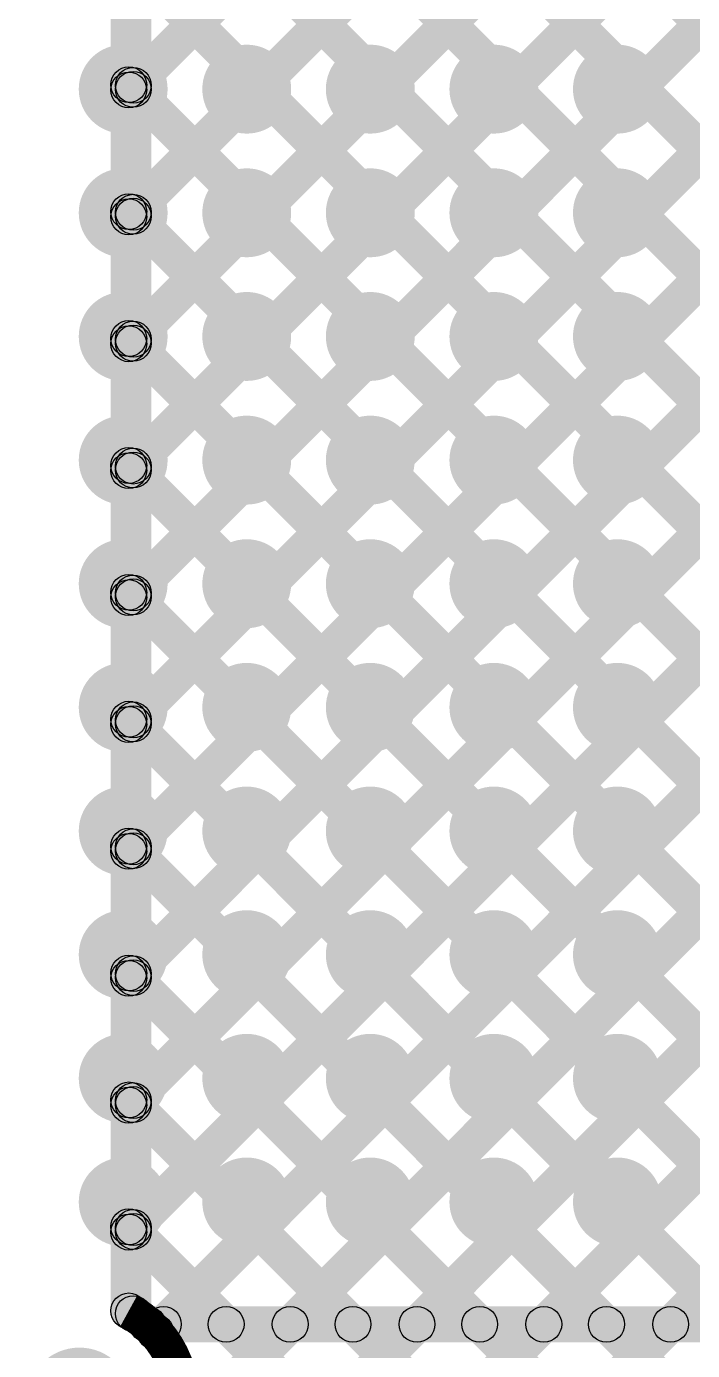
# Model space of a CAD drawing. Header units: millimetres. Extents: x -0.28 to 3.03, y -0.05 to 3.12.
# Drawn here: x 0.0272 to 0.1758, y 2.5072 to 2.8023 of the extents above; entities that cross this region are included whole.
import ezdxf

# ---------------------------------------------------------------- set-up
doc = ezdxf.new("R2010")
doc.units = ezdxf.units.MM
doc.header["$MEASUREMENT"] = 0
for name, color, linetype in [('BottomLayer', 5, 'Continuous'), ('BottomSolder', 6, 'Continuous'), ('TopLayer', 1, 'Continuous'), ('TopSolder', 216, 'Continuous'), ('ViaHoleLayer', 16, 'Continuous')]:
    doc.layers.add(name, color=color, linetype=linetype)

msp = doc.modelspace()

# ---------------------------------------------------------------- hatches: boundary and pattern name
at = {"layer": 'BottomLayer'}
for points in [[(0.05283, 2.61558), (0.04717, 2.62123), (0.52837, 3.10243), (0.53403, 3.09678)], [(0.05283, 2.53072), (0.04717, 2.53638), (0.61322, 3.10243), (0.61888, 3.09678)], [(0.05283, 2.55901), (0.04717, 2.56467), (0.58494, 3.10243), (0.5906, 3.09678)], [(0.05283, 2.58729), (0.04717, 2.59295), (0.55666, 3.10243), (0.56231, 3.09678)], [(0.05283, 2.67215), (0.04717, 2.6778), (0.4718, 3.10243), (0.47746, 3.09678)], [(0.05283, 2.64386), (0.04717, 2.64952), (0.50009, 3.10243), (0.50574, 3.09678)], [(0.05283, 2.78528), (0.04717, 2.79094), (0.35867, 3.10243), (0.36432, 3.09678)], [(0.05283, 2.72871), (0.04717, 2.73437), (0.41523, 3.10243), (0.42089, 3.09678)], [(0.05283, 2.70043), (0.04717, 2.70609), (0.44352, 3.10243), (0.44918, 3.09678)], [(0.05283, 2.757), (0.04717, 2.76266), (0.38695, 3.10243), (0.39261, 3.09678)], [(0.06056, 2.51017), (0.0549, 2.51583), (0.64151, 3.10243), (0.64717, 3.09678)], [(0.08884, 2.51017), (0.08319, 2.51583), (0.66979, 3.10243), (0.67545, 3.09678)], [(0.11713, 2.51017), (0.11147, 2.51583), (0.69808, 3.10243), (0.70373, 3.09678)], [(0.14541, 2.51017), (0.13976, 2.51583), (0.72636, 3.10243), (0.73202, 3.09678)], [(0.1737, 2.51017), (0.16804, 2.51583), (0.75465, 3.10243), (0.7603, 3.09678)], [(0.046, 3.09961), (0.054, 3.09961), (0.054, 2.51598), (0.046, 2.51598)], [(0.04717, 2.92787), (0.05283, 2.93353), (0.47053, 2.51583), (0.46487, 2.51017)], [(0.04717, 2.89959), (0.05283, 2.90524), (0.44224, 2.51583), (0.43659, 2.51017)], [(0.04717, 2.8713), (0.05283, 2.87696), (0.41396, 2.51583), (0.4083, 2.51017)], [(0.04717, 2.84302), (0.05283, 2.84867), (0.38567, 2.51583), (0.38002, 2.51017)], [(0.04717, 2.81473), (0.05283, 2.82039), (0.35739, 2.51583), (0.35173, 2.51017)], [(0.04717, 2.78645), (0.05283, 2.79211), (0.32911, 2.51583), (0.32345, 2.51017)], [(0.04717, 2.75817), (0.05283, 2.76382), (0.30082, 2.51583), (0.29517, 2.51017)], [(0.04717, 2.72988), (0.05283, 2.73554), (0.27254, 2.51583), (0.26688, 2.51017)], [(0.04717, 2.7016), (0.05283, 2.70725), (0.24425, 2.51583), (0.2386, 2.51017)], [(0.04717, 2.67331), (0.05283, 2.67897), (0.21597, 2.51583), (0.21031, 2.51017)], [(0.04717, 2.64503), (0.05283, 2.65069), (0.18769, 2.51583), (0.18203, 2.51017)], [(0.04717, 2.61675), (0.05283, 2.6224), (0.1594, 2.51583), (0.15375, 2.51017)], [(0.04717, 2.58846), (0.05283, 2.59412), (0.13112, 2.51583), (0.12546, 2.51017)], [(0.04717, 2.56018), (0.05283, 2.56583), (0.10283, 2.51583), (0.09718, 2.51017)], [(0.04717, 2.53189), (0.05283, 2.53755), (0.07455, 2.51583), (0.06889, 2.51017)], [(0.05421, 2.509), (0.05421, 2.517), (0.5726, 2.517), (0.5726, 2.509)]]:
    msp.add_hatch(color=5, dxfattribs=at).paths.add_polyline_path(points)
h = msp.add_hatch(color=5, dxfattribs=at)
edge = h.paths.add_edge_path()
edge.add_arc((0.04876, 2.78829), 0.00886, 0, 360)
h = msp.add_hatch(color=5, dxfattribs=at)
edge = h.paths.add_edge_path()
edge.add_arc((0.07632, 2.78829), 0.00886, 0, 360)
h = msp.add_hatch(color=5, dxfattribs=at)
edge = h.paths.add_edge_path()
edge.add_arc((0.10388, 2.78829), 0.00886, 0, 360)
h = msp.add_hatch(color=5, dxfattribs=at)
edge = h.paths.add_edge_path()
edge.add_arc((0.13144, 2.78829), 0.00886, 0, 360)
h = msp.add_hatch(color=5, dxfattribs=at)
edge = h.paths.add_edge_path()
edge.add_arc((0.159, 2.78829), 0.00886, 0, 360)
h = msp.add_hatch(color=5, dxfattribs=at)
edge = h.paths.add_edge_path()
edge.add_arc((0.05, 2.78928), 0.004, 0, 360)
h = msp.add_hatch(color=5, dxfattribs=at)
edge = h.paths.add_edge_path()
edge.add_arc((0.05, 2.78811), 0.004, 0, 360)
h = msp.add_hatch(color=5, dxfattribs=at)
edge = h.paths.add_edge_path()
edge.add_arc((0.04876, 2.76073), 0.00886, 0, 360)
h = msp.add_hatch(color=5, dxfattribs=at)
edge = h.paths.add_edge_path()
edge.add_arc((0.07632, 2.76073), 0.00886, 0, 360)
h = msp.add_hatch(color=5, dxfattribs=at)
edge = h.paths.add_edge_path()
edge.add_arc((0.10388, 2.76073), 0.00886, 0, 360)
h = msp.add_hatch(color=5, dxfattribs=at)
edge = h.paths.add_edge_path()
edge.add_arc((0.13144, 2.76073), 0.00886, 0, 360)
h = msp.add_hatch(color=5, dxfattribs=at)
edge = h.paths.add_edge_path()
edge.add_arc((0.159, 2.76073), 0.00886, 0, 360)
h = msp.add_hatch(color=5, dxfattribs=at)
edge = h.paths.add_edge_path()
edge.add_arc((0.05, 2.76099), 0.004, 0, 360)
h = msp.add_hatch(color=5, dxfattribs=at)
edge = h.paths.add_edge_path()
edge.add_arc((0.05, 2.75983), 0.004, 0, 360)
h = msp.add_hatch(color=5, dxfattribs=at)
edge = h.paths.add_edge_path()
edge.add_arc((0.04876, 2.73317), 0.00886, 0, 360)
h = msp.add_hatch(color=5, dxfattribs=at)
edge = h.paths.add_edge_path()
edge.add_arc((0.07632, 2.73317), 0.00886, 0, 360)
h = msp.add_hatch(color=5, dxfattribs=at)
edge = h.paths.add_edge_path()
edge.add_arc((0.10388, 2.73317), 0.00886, 0, 360)
h = msp.add_hatch(color=5, dxfattribs=at)
edge = h.paths.add_edge_path()
edge.add_arc((0.13144, 2.73317), 0.00886, 0, 360)
h = msp.add_hatch(color=5, dxfattribs=at)
edge = h.paths.add_edge_path()
edge.add_arc((0.159, 2.73317), 0.00886, 0, 360)
h = msp.add_hatch(color=5, dxfattribs=at)
edge = h.paths.add_edge_path()
edge.add_arc((0.05, 2.73271), 0.004, 0, 360)
h = msp.add_hatch(color=5, dxfattribs=at)
edge = h.paths.add_edge_path()
edge.add_arc((0.05, 2.73154), 0.004, 0, 360)
h = msp.add_hatch(color=5, dxfattribs=at)
edge = h.paths.add_edge_path()
edge.add_arc((0.04876, 2.70561), 0.00886, 0, 360)
h = msp.add_hatch(color=5, dxfattribs=at)
edge = h.paths.add_edge_path()
edge.add_arc((0.07632, 2.70561), 0.00886, 0, 360)
h = msp.add_hatch(color=5, dxfattribs=at)
edge = h.paths.add_edge_path()
edge.add_arc((0.10388, 2.70561), 0.00886, 0, 360)
h = msp.add_hatch(color=5, dxfattribs=at)
edge = h.paths.add_edge_path()
edge.add_arc((0.13144, 2.70561), 0.00886, 0, 360)
h = msp.add_hatch(color=5, dxfattribs=at)
edge = h.paths.add_edge_path()
edge.add_arc((0.159, 2.70561), 0.00886, 0, 360)
h = msp.add_hatch(color=5, dxfattribs=at)
edge = h.paths.add_edge_path()
edge.add_arc((0.05, 2.70442), 0.004, 0, 360)
h = msp.add_hatch(color=5, dxfattribs=at)
edge = h.paths.add_edge_path()
edge.add_arc((0.05, 2.70326), 0.004, 0, 360)
h = msp.add_hatch(color=5, dxfattribs=at)
edge = h.paths.add_edge_path()
edge.add_arc((0.04876, 2.67806), 0.00886, 0, 360)
h = msp.add_hatch(color=5, dxfattribs=at)
edge = h.paths.add_edge_path()
edge.add_arc((0.07632, 2.67806), 0.00886, 0, 360)
h = msp.add_hatch(color=5, dxfattribs=at)
edge = h.paths.add_edge_path()
edge.add_arc((0.10388, 2.67806), 0.00886, 0, 360)
h = msp.add_hatch(color=5, dxfattribs=at)
edge = h.paths.add_edge_path()
edge.add_arc((0.13144, 2.67806), 0.00886, 0, 360)
h = msp.add_hatch(color=5, dxfattribs=at)
edge = h.paths.add_edge_path()
edge.add_arc((0.159, 2.67806), 0.00886, 0, 360)
h = msp.add_hatch(color=5, dxfattribs=at)
edge = h.paths.add_edge_path()
edge.add_arc((0.05, 2.67614), 0.004, 0, 360)
h = msp.add_hatch(color=5, dxfattribs=at)
edge = h.paths.add_edge_path()
edge.add_arc((0.05, 2.67497), 0.004, 0, 360)
h = msp.add_hatch(color=5, dxfattribs=at)
edge = h.paths.add_edge_path()
edge.add_arc((0.04876, 2.6505), 0.00886, 0, 360)
h = msp.add_hatch(color=5, dxfattribs=at)
edge = h.paths.add_edge_path()
edge.add_arc((0.07632, 2.6505), 0.00886, 0, 360)
h = msp.add_hatch(color=5, dxfattribs=at)
edge = h.paths.add_edge_path()
edge.add_arc((0.10388, 2.6505), 0.00886, 0, 360)
h = msp.add_hatch(color=5, dxfattribs=at)
edge = h.paths.add_edge_path()
edge.add_arc((0.13144, 2.6505), 0.00886, 0, 360)
h = msp.add_hatch(color=5, dxfattribs=at)
edge = h.paths.add_edge_path()
edge.add_arc((0.159, 2.6505), 0.00886, 0, 360)
h = msp.add_hatch(color=5, dxfattribs=at)
edge = h.paths.add_edge_path()
edge.add_arc((0.05, 2.64786), 0.004, 0, 360)
h = msp.add_hatch(color=5, dxfattribs=at)
edge = h.paths.add_edge_path()
edge.add_arc((0.05, 2.64669), 0.004, 0, 360)
h = msp.add_hatch(color=5, dxfattribs=at)
edge = h.paths.add_edge_path()
edge.add_arc((0.04876, 2.62294), 0.00886, 0, 360)
h = msp.add_hatch(color=5, dxfattribs=at)
edge = h.paths.add_edge_path()
edge.add_arc((0.07632, 2.62294), 0.00886, 0, 360)
h = msp.add_hatch(color=5, dxfattribs=at)
edge = h.paths.add_edge_path()
edge.add_arc((0.10388, 2.62294), 0.00886, 0, 360)
h = msp.add_hatch(color=5, dxfattribs=at)
edge = h.paths.add_edge_path()
edge.add_arc((0.13144, 2.62294), 0.00886, 0, 360)
h = msp.add_hatch(color=5, dxfattribs=at)
edge = h.paths.add_edge_path()
edge.add_arc((0.159, 2.62294), 0.00886, 0, 360)
h = msp.add_hatch(color=5, dxfattribs=at)
edge = h.paths.add_edge_path()
edge.add_arc((0.05, 2.61957), 0.004, 0, 360)
h = msp.add_hatch(color=5, dxfattribs=at)
edge = h.paths.add_edge_path()
edge.add_arc((0.05, 2.61841), 0.004, 0, 360)
h = msp.add_hatch(color=5, dxfattribs=at)
edge = h.paths.add_edge_path()
edge.add_arc((0.04876, 2.59538), 0.00886, 0, 360)
h = msp.add_hatch(color=5, dxfattribs=at)
edge = h.paths.add_edge_path()
edge.add_arc((0.07632, 2.59538), 0.00886, 0, 360)
h = msp.add_hatch(color=5, dxfattribs=at)
edge = h.paths.add_edge_path()
edge.add_arc((0.10388, 2.59538), 0.00886, 0, 360)
h = msp.add_hatch(color=5, dxfattribs=at)
edge = h.paths.add_edge_path()
edge.add_arc((0.13144, 2.59538), 0.00886, 0, 360)
h = msp.add_hatch(color=5, dxfattribs=at)
edge = h.paths.add_edge_path()
edge.add_arc((0.159, 2.59538), 0.00886, 0, 360)
h = msp.add_hatch(color=5, dxfattribs=at)
edge = h.paths.add_edge_path()
edge.add_arc((0.05, 2.59129), 0.004, 0, 360)
h = msp.add_hatch(color=5, dxfattribs=at)
edge = h.paths.add_edge_path()
edge.add_arc((0.05, 2.59012), 0.004, 0, 360)
h = msp.add_hatch(color=5, dxfattribs=at)
edge = h.paths.add_edge_path()
edge.add_arc((0.04876, 2.56782), 0.00886, 0, 360)
h = msp.add_hatch(color=5, dxfattribs=at)
edge = h.paths.add_edge_path()
edge.add_arc((0.07632, 2.56782), 0.00886, 0, 360)
h = msp.add_hatch(color=5, dxfattribs=at)
edge = h.paths.add_edge_path()
edge.add_arc((0.10388, 2.56782), 0.00886, 0, 360)
h = msp.add_hatch(color=5, dxfattribs=at)
edge = h.paths.add_edge_path()
edge.add_arc((0.13144, 2.56782), 0.00886, 0, 360)
h = msp.add_hatch(color=5, dxfattribs=at)
edge = h.paths.add_edge_path()
edge.add_arc((0.159, 2.56782), 0.00886, 0, 360)
h = msp.add_hatch(color=5, dxfattribs=at)
edge = h.paths.add_edge_path()
edge.add_arc((0.05, 2.56301), 0.004, 0, 360)
h = msp.add_hatch(color=5, dxfattribs=at)
edge = h.paths.add_edge_path()
edge.add_arc((0.05, 2.56184), 0.004, 0, 360)
h = msp.add_hatch(color=5, dxfattribs=at)
edge = h.paths.add_edge_path()
edge.add_arc((0.04876, 2.54026), 0.00886, 0, 360)
h = msp.add_hatch(color=5, dxfattribs=at)
edge = h.paths.add_edge_path()
edge.add_arc((0.07632, 2.54026), 0.00886, 0, 360)
h = msp.add_hatch(color=5, dxfattribs=at)
edge = h.paths.add_edge_path()
edge.add_arc((0.10388, 2.54026), 0.00886, 0, 360)
h = msp.add_hatch(color=5, dxfattribs=at)
edge = h.paths.add_edge_path()
edge.add_arc((0.13144, 2.54026), 0.00886, 0, 360)
h = msp.add_hatch(color=5, dxfattribs=at)
edge = h.paths.add_edge_path()
edge.add_arc((0.159, 2.54026), 0.00886, 0, 360)
h = msp.add_hatch(color=5, dxfattribs=at)
edge = h.paths.add_edge_path()
edge.add_arc((0.05, 2.53472), 0.004, 0, 360)
h = msp.add_hatch(color=5, dxfattribs=at)
edge = h.paths.add_edge_path()
edge.add_arc((0.05, 2.53355), 0.004, 0, 360)
h = msp.add_hatch(color=5, dxfattribs=at)
edge = h.paths.add_edge_path()
edge.add_arc((0.05, 2.51598), 0.004, 0, 360)
h = msp.add_hatch(color=5, dxfattribs=at)
edge = h.paths.add_edge_path()
edge.add_arc((0.05, 2.51598), 0.004, 0, 360)
h = msp.add_hatch(color=5, dxfattribs=at)
edge = h.paths.add_edge_path()
edge.add_arc((0.05421, 2.513), 0.004, 0, 360)
h = msp.add_hatch(color=5, dxfattribs=at)
edge = h.paths.add_edge_path()
edge.add_arc((0.05421, 2.513), 0.004, 0, 360)
h = msp.add_hatch(color=5, dxfattribs=at)
edge = h.paths.add_edge_path()
edge.add_arc((0.05773, 2.513), 0.004, 0, 360)
h = msp.add_hatch(color=5, dxfattribs=at)
edge = h.paths.add_edge_path()
edge.add_arc((0.07172, 2.513), 0.004, 0, 360)
h = msp.add_hatch(color=5, dxfattribs=at)
edge = h.paths.add_edge_path()
edge.add_arc((0.08602, 2.513), 0.004, 0, 360)
h = msp.add_hatch(color=5, dxfattribs=at)
edge = h.paths.add_edge_path()
edge.add_arc((0.10001, 2.513), 0.004, 0, 360)
h = msp.add_hatch(color=5, dxfattribs=at)
edge = h.paths.add_edge_path()
edge.add_arc((0.1143, 2.513), 0.004, 0, 360)
h = msp.add_hatch(color=5, dxfattribs=at)
edge = h.paths.add_edge_path()
edge.add_arc((0.12829, 2.513), 0.004, 0, 360)
h = msp.add_hatch(color=5, dxfattribs=at)
edge = h.paths.add_edge_path()
edge.add_arc((0.14258, 2.513), 0.004, 0, 360)
h = msp.add_hatch(color=5, dxfattribs=at)
edge = h.paths.add_edge_path()
edge.add_arc((0.15657, 2.513), 0.004, 0, 360)
h = msp.add_hatch(color=5, dxfattribs=at)
edge = h.paths.add_edge_path()
edge.add_arc((0.17087, 2.513), 0.004, 0, 360)
h = msp.add_hatch(color=5, dxfattribs=at)
edge = h.paths.add_edge_path()
edge.add_arc((0.039, 2.496), 0.01181, 0, 360)
at = {"layer": 'BottomSolder'}
h = msp.add_hatch(color=6, dxfattribs=at)
edge = h.paths.add_edge_path()
edge.add_arc((0.04876, 2.78829), 0.00991, 0, 360)
h = msp.add_hatch(color=6, dxfattribs=at)
edge = h.paths.add_edge_path()
edge.add_arc((0.07632, 2.78829), 0.00991, 0, 360)
h = msp.add_hatch(color=6, dxfattribs=at)
edge = h.paths.add_edge_path()
edge.add_arc((0.10388, 2.78829), 0.00991, 0, 360)
h = msp.add_hatch(color=6, dxfattribs=at)
edge = h.paths.add_edge_path()
edge.add_arc((0.13144, 2.78829), 0.00991, 0, 360)
h = msp.add_hatch(color=6, dxfattribs=at)
edge = h.paths.add_edge_path()
edge.add_arc((0.159, 2.78829), 0.00991, 0, 360)
h = msp.add_hatch(color=6, dxfattribs=at)
edge = h.paths.add_edge_path()
edge.add_arc((0.04876, 2.76073), 0.00991, 0, 360)
h = msp.add_hatch(color=6, dxfattribs=at)
edge = h.paths.add_edge_path()
edge.add_arc((0.07632, 2.76073), 0.00991, 0, 360)
h = msp.add_hatch(color=6, dxfattribs=at)
edge = h.paths.add_edge_path()
edge.add_arc((0.10388, 2.76073), 0.00991, 0, 360)
h = msp.add_hatch(color=6, dxfattribs=at)
edge = h.paths.add_edge_path()
edge.add_arc((0.13144, 2.76073), 0.00991, 0, 360)
h = msp.add_hatch(color=6, dxfattribs=at)
edge = h.paths.add_edge_path()
edge.add_arc((0.159, 2.76073), 0.00991, 0, 360)
h = msp.add_hatch(color=6, dxfattribs=at)
edge = h.paths.add_edge_path()
edge.add_arc((0.04876, 2.73317), 0.00991, 0, 360)
h = msp.add_hatch(color=6, dxfattribs=at)
edge = h.paths.add_edge_path()
edge.add_arc((0.07632, 2.73317), 0.00991, 0, 360)
h = msp.add_hatch(color=6, dxfattribs=at)
edge = h.paths.add_edge_path()
edge.add_arc((0.10388, 2.73317), 0.00991, 0, 360)
h = msp.add_hatch(color=6, dxfattribs=at)
edge = h.paths.add_edge_path()
edge.add_arc((0.13144, 2.73317), 0.00991, 0, 360)
h = msp.add_hatch(color=6, dxfattribs=at)
edge = h.paths.add_edge_path()
edge.add_arc((0.159, 2.73317), 0.00991, 0, 360)
h = msp.add_hatch(color=6, dxfattribs=at)
edge = h.paths.add_edge_path()
edge.add_arc((0.04876, 2.70561), 0.00991, 0, 360)
h = msp.add_hatch(color=6, dxfattribs=at)
edge = h.paths.add_edge_path()
edge.add_arc((0.07632, 2.70561), 0.00991, 0, 360)
h = msp.add_hatch(color=6, dxfattribs=at)
edge = h.paths.add_edge_path()
edge.add_arc((0.10388, 2.70561), 0.00991, 0, 360)
h = msp.add_hatch(color=6, dxfattribs=at)
edge = h.paths.add_edge_path()
edge.add_arc((0.13144, 2.70561), 0.00991, 0, 360)
h = msp.add_hatch(color=6, dxfattribs=at)
edge = h.paths.add_edge_path()
edge.add_arc((0.159, 2.70561), 0.00991, 0, 360)
h = msp.add_hatch(color=6, dxfattribs=at)
edge = h.paths.add_edge_path()
edge.add_arc((0.04876, 2.67806), 0.00991, 0, 360)
h = msp.add_hatch(color=6, dxfattribs=at)
edge = h.paths.add_edge_path()
edge.add_arc((0.07632, 2.67806), 0.00991, 0, 360)
h = msp.add_hatch(color=6, dxfattribs=at)
edge = h.paths.add_edge_path()
edge.add_arc((0.10388, 2.67806), 0.00991, 0, 360)
h = msp.add_hatch(color=6, dxfattribs=at)
edge = h.paths.add_edge_path()
edge.add_arc((0.13144, 2.67806), 0.00991, 0, 360)
h = msp.add_hatch(color=6, dxfattribs=at)
edge = h.paths.add_edge_path()
edge.add_arc((0.159, 2.67806), 0.00991, 0, 360)
h = msp.add_hatch(color=6, dxfattribs=at)
edge = h.paths.add_edge_path()
edge.add_arc((0.04876, 2.6505), 0.00991, 0, 360)
h = msp.add_hatch(color=6, dxfattribs=at)
edge = h.paths.add_edge_path()
edge.add_arc((0.07632, 2.6505), 0.00991, 0, 360)
h = msp.add_hatch(color=6, dxfattribs=at)
edge = h.paths.add_edge_path()
edge.add_arc((0.10388, 2.6505), 0.00991, 0, 360)
h = msp.add_hatch(color=6, dxfattribs=at)
edge = h.paths.add_edge_path()
edge.add_arc((0.13144, 2.6505), 0.00991, 0, 360)
h = msp.add_hatch(color=6, dxfattribs=at)
edge = h.paths.add_edge_path()
edge.add_arc((0.159, 2.6505), 0.00991, 0, 360)
h = msp.add_hatch(color=6, dxfattribs=at)
edge = h.paths.add_edge_path()
edge.add_arc((0.04876, 2.62294), 0.00991, 0, 360)
h = msp.add_hatch(color=6, dxfattribs=at)
edge = h.paths.add_edge_path()
edge.add_arc((0.07632, 2.62294), 0.00991, 0, 360)
h = msp.add_hatch(color=6, dxfattribs=at)
edge = h.paths.add_edge_path()
edge.add_arc((0.10388, 2.62294), 0.00991, 0, 360)
h = msp.add_hatch(color=6, dxfattribs=at)
edge = h.paths.add_edge_path()
edge.add_arc((0.13144, 2.62294), 0.00991, 0, 360)
h = msp.add_hatch(color=6, dxfattribs=at)
edge = h.paths.add_edge_path()
edge.add_arc((0.159, 2.62294), 0.00991, 0, 360)
h = msp.add_hatch(color=6, dxfattribs=at)
edge = h.paths.add_edge_path()
edge.add_arc((0.04876, 2.59538), 0.00991, 0, 360)
h = msp.add_hatch(color=6, dxfattribs=at)
edge = h.paths.add_edge_path()
edge.add_arc((0.07632, 2.59538), 0.00991, 0, 360)
h = msp.add_hatch(color=6, dxfattribs=at)
edge = h.paths.add_edge_path()
edge.add_arc((0.10388, 2.59538), 0.00991, 0, 360)
h = msp.add_hatch(color=6, dxfattribs=at)
edge = h.paths.add_edge_path()
edge.add_arc((0.13144, 2.59538), 0.00991, 0, 360)
h = msp.add_hatch(color=6, dxfattribs=at)
edge = h.paths.add_edge_path()
edge.add_arc((0.159, 2.59538), 0.00991, 0, 360)
h = msp.add_hatch(color=6, dxfattribs=at)
edge = h.paths.add_edge_path()
edge.add_arc((0.04876, 2.56782), 0.00991, 0, 360)
h = msp.add_hatch(color=6, dxfattribs=at)
edge = h.paths.add_edge_path()
edge.add_arc((0.07632, 2.56782), 0.00991, 0, 360)
h = msp.add_hatch(color=6, dxfattribs=at)
edge = h.paths.add_edge_path()
edge.add_arc((0.10388, 2.56782), 0.00991, 0, 360)
h = msp.add_hatch(color=6, dxfattribs=at)
edge = h.paths.add_edge_path()
edge.add_arc((0.13144, 2.56782), 0.00991, 0, 360)
h = msp.add_hatch(color=6, dxfattribs=at)
edge = h.paths.add_edge_path()
edge.add_arc((0.159, 2.56782), 0.00991, 0, 360)
h = msp.add_hatch(color=6, dxfattribs=at)
edge = h.paths.add_edge_path()
edge.add_arc((0.04876, 2.54026), 0.00991, 0, 360)
h = msp.add_hatch(color=6, dxfattribs=at)
edge = h.paths.add_edge_path()
edge.add_arc((0.07632, 2.54026), 0.00991, 0, 360)
h = msp.add_hatch(color=6, dxfattribs=at)
edge = h.paths.add_edge_path()
edge.add_arc((0.10388, 2.54026), 0.00991, 0, 360)
h = msp.add_hatch(color=6, dxfattribs=at)
edge = h.paths.add_edge_path()
edge.add_arc((0.13144, 2.54026), 0.00991, 0, 360)
h = msp.add_hatch(color=6, dxfattribs=at)
edge = h.paths.add_edge_path()
edge.add_arc((0.159, 2.54026), 0.00991, 0, 360)
at = {"layer": 'TopLayer'}
for points in [[(0.05385, 2.58832), (0.0482, 2.59397), (0.55605, 3.10183), (0.56171, 3.09617)], [(0.05385, 2.67317), (0.0482, 2.67883), (0.4712, 3.10183), (0.47685, 3.09617)], [(0.05385, 2.6166), (0.0482, 2.62226), (0.52777, 3.10183), (0.53342, 3.09617)], [(0.05385, 2.53175), (0.0482, 2.53741), (0.61262, 3.10183), (0.61828, 3.09617)], [(0.05385, 2.56003), (0.0482, 2.56569), (0.58433, 3.10183), (0.58999, 3.09617)], [(0.05385, 2.64489), (0.0482, 2.65054), (0.49948, 3.10183), (0.50514, 3.09617)], [(0.05385, 2.78631), (0.0482, 2.79196), (0.35806, 3.10183), (0.36372, 3.09617)], [(0.05385, 2.75802), (0.0482, 2.76368), (0.38634, 3.10183), (0.392, 3.09617)], [(0.05385, 2.72974), (0.0482, 2.7354), (0.41463, 3.10183), (0.42029, 3.09617)], [(0.05385, 2.70145), (0.0482, 2.70711), (0.44291, 3.10183), (0.44857, 3.09617)], [(0.0588, 2.50841), (0.05314, 2.51407), (0.6409, 3.10183), (0.64656, 3.09617)], [(0.05883, 2.42359), (0.05317, 2.42924), (0.72576, 3.10183), (0.73141, 3.09617)], [(0.05883, 2.45187), (0.05317, 2.45753), (0.69747, 3.10183), (0.70313, 3.09617)], [(0.06275, 2.48407), (0.05709, 2.48973), (0.66919, 3.10183), (0.67484, 3.09617)], [(0.07055, 2.40702), (0.06489, 2.41268), (0.75404, 3.10183), (0.7597, 3.09617)], [(0.05502, 2.51538), (0.04702, 2.51538), (0.04702, 3.099), (0.05502, 3.099)], [(0.0482, 2.92685), (0.05385, 2.9325), (0.51222, 2.47414), (0.50656, 2.46848)], [(0.0482, 2.89856), (0.05385, 2.90422), (0.49543, 2.46264), (0.48978, 2.45698)], [(0.0482, 2.87028), (0.05385, 2.87593), (0.48017, 2.44962), (0.47451, 2.44396)], [(0.0482, 2.84199), (0.05385, 2.84765), (0.48017, 2.42134), (0.47451, 2.41568)], [(0.0482, 2.81371), (0.05385, 2.81937), (0.48017, 2.39305), (0.47451, 2.3874)], [(0.0482, 2.78543), (0.05385, 2.79108), (0.46005, 2.38488), (0.4544, 2.37922)], [(0.0482, 2.75714), (0.05385, 2.7628), (0.43177, 2.38488), (0.42611, 2.37922)], [(0.0482, 2.72886), (0.05385, 2.73451), (0.40348, 2.38488), (0.39783, 2.37922)], [(0.0482, 2.70057), (0.05385, 2.70623), (0.38003, 2.38006), (0.37437, 2.3744)], [(0.0482, 2.67229), (0.05385, 2.67795), (0.35319, 2.37861), (0.34754, 2.37295)], [(0.0482, 2.64401), (0.05385, 2.64966), (0.33824, 2.36528), (0.33258, 2.35962)], [(0.0482, 2.61572), (0.05385, 2.62138), (0.3241, 2.35114), (0.31844, 2.34548)], [(0.0482, 2.58744), (0.05385, 2.59309), (0.3101, 2.33685), (0.30444, 2.33119)], [(0.0482, 2.55915), (0.05385, 2.56481), (0.30683, 2.31183), (0.30117, 2.30618)], [(0.0482, 2.53087), (0.05385, 2.53653), (0.3041, 2.28628), (0.29844, 2.28062)]]:
    msp.add_hatch(color=1, dxfattribs=at).paths.add_polyline_path(points)
h = msp.add_hatch(color=1, dxfattribs=at)
edge = h.paths.add_edge_path()
edge.add_arc((0.04876, 2.78829), 0.00886, 0, 360)
h = msp.add_hatch(color=1, dxfattribs=at)
edge = h.paths.add_edge_path()
edge.add_arc((0.07632, 2.78829), 0.00886, 0, 360)
h = msp.add_hatch(color=1, dxfattribs=at)
edge = h.paths.add_edge_path()
edge.add_arc((0.10388, 2.78829), 0.00886, 0, 360)
h = msp.add_hatch(color=1, dxfattribs=at)
edge = h.paths.add_edge_path()
edge.add_arc((0.13144, 2.78829), 0.00886, 0, 360)
h = msp.add_hatch(color=1, dxfattribs=at)
edge = h.paths.add_edge_path()
edge.add_arc((0.159, 2.78829), 0.00886, 0, 360)
h = msp.add_hatch(color=1, dxfattribs=at)
edge = h.paths.add_edge_path()
edge.add_arc((0.05102, 2.78914), 0.004, 0, 360)
h = msp.add_hatch(color=1, dxfattribs=at)
edge = h.paths.add_edge_path()
edge.add_arc((0.05102, 2.78825), 0.004, 0, 360)
h = msp.add_hatch(color=1, dxfattribs=at)
edge = h.paths.add_edge_path()
edge.add_arc((0.04876, 2.76073), 0.00886, 0, 360)
h = msp.add_hatch(color=1, dxfattribs=at)
edge = h.paths.add_edge_path()
edge.add_arc((0.07632, 2.76073), 0.00886, 0, 360)
h = msp.add_hatch(color=1, dxfattribs=at)
edge = h.paths.add_edge_path()
edge.add_arc((0.10388, 2.76073), 0.00886, 0, 360)
h = msp.add_hatch(color=1, dxfattribs=at)
edge = h.paths.add_edge_path()
edge.add_arc((0.13144, 2.76073), 0.00886, 0, 360)
h = msp.add_hatch(color=1, dxfattribs=at)
edge = h.paths.add_edge_path()
edge.add_arc((0.159, 2.76073), 0.00886, 0, 360)
h = msp.add_hatch(color=1, dxfattribs=at)
edge = h.paths.add_edge_path()
edge.add_arc((0.05102, 2.76085), 0.004, 0, 360)
h = msp.add_hatch(color=1, dxfattribs=at)
edge = h.paths.add_edge_path()
edge.add_arc((0.05102, 2.75997), 0.004, 0, 360)
h = msp.add_hatch(color=1, dxfattribs=at)
edge = h.paths.add_edge_path()
edge.add_arc((0.04876, 2.73317), 0.00886, 0, 360)
h = msp.add_hatch(color=1, dxfattribs=at)
edge = h.paths.add_edge_path()
edge.add_arc((0.07632, 2.73317), 0.00886, 0, 360)
h = msp.add_hatch(color=1, dxfattribs=at)
edge = h.paths.add_edge_path()
edge.add_arc((0.10388, 2.73317), 0.00886, 0, 360)
h = msp.add_hatch(color=1, dxfattribs=at)
edge = h.paths.add_edge_path()
edge.add_arc((0.13144, 2.73317), 0.00886, 0, 360)
h = msp.add_hatch(color=1, dxfattribs=at)
edge = h.paths.add_edge_path()
edge.add_arc((0.159, 2.73317), 0.00886, 0, 360)
h = msp.add_hatch(color=1, dxfattribs=at)
edge = h.paths.add_edge_path()
edge.add_arc((0.05102, 2.73257), 0.004, 0, 360)
h = msp.add_hatch(color=1, dxfattribs=at)
edge = h.paths.add_edge_path()
edge.add_arc((0.05102, 2.73168), 0.004, 0, 360)
h = msp.add_hatch(color=1, dxfattribs=at)
edge = h.paths.add_edge_path()
edge.add_arc((0.04876, 2.70561), 0.00886, 0, 360)
h = msp.add_hatch(color=1, dxfattribs=at)
edge = h.paths.add_edge_path()
edge.add_arc((0.07632, 2.70561), 0.00886, 0, 360)
h = msp.add_hatch(color=1, dxfattribs=at)
edge = h.paths.add_edge_path()
edge.add_arc((0.10388, 2.70561), 0.00886, 0, 360)
h = msp.add_hatch(color=1, dxfattribs=at)
edge = h.paths.add_edge_path()
edge.add_arc((0.13144, 2.70561), 0.00886, 0, 360)
h = msp.add_hatch(color=1, dxfattribs=at)
edge = h.paths.add_edge_path()
edge.add_arc((0.159, 2.70561), 0.00886, 0, 360)
h = msp.add_hatch(color=1, dxfattribs=at)
edge = h.paths.add_edge_path()
edge.add_arc((0.05102, 2.70428), 0.004, 0, 360)
h = msp.add_hatch(color=1, dxfattribs=at)
edge = h.paths.add_edge_path()
edge.add_arc((0.05102, 2.7034), 0.004, 0, 360)
h = msp.add_hatch(color=1, dxfattribs=at)
edge = h.paths.add_edge_path()
edge.add_arc((0.04876, 2.67806), 0.00886, 0, 360)
h = msp.add_hatch(color=1, dxfattribs=at)
edge = h.paths.add_edge_path()
edge.add_arc((0.07632, 2.67806), 0.00886, 0, 360)
h = msp.add_hatch(color=1, dxfattribs=at)
edge = h.paths.add_edge_path()
edge.add_arc((0.10388, 2.67806), 0.00886, 0, 360)
h = msp.add_hatch(color=1, dxfattribs=at)
edge = h.paths.add_edge_path()
edge.add_arc((0.13144, 2.67806), 0.00886, 0, 360)
h = msp.add_hatch(color=1, dxfattribs=at)
edge = h.paths.add_edge_path()
edge.add_arc((0.159, 2.67806), 0.00886, 0, 360)
h = msp.add_hatch(color=1, dxfattribs=at)
edge = h.paths.add_edge_path()
edge.add_arc((0.05102, 2.676), 0.004, 0, 360)
h = msp.add_hatch(color=1, dxfattribs=at)
edge = h.paths.add_edge_path()
edge.add_arc((0.05102, 2.67512), 0.004, 0, 360)
h = msp.add_hatch(color=1, dxfattribs=at)
edge = h.paths.add_edge_path()
edge.add_arc((0.04876, 2.6505), 0.00886, 0, 360)
h = msp.add_hatch(color=1, dxfattribs=at)
edge = h.paths.add_edge_path()
edge.add_arc((0.07632, 2.6505), 0.00886, 0, 360)
h = msp.add_hatch(color=1, dxfattribs=at)
edge = h.paths.add_edge_path()
edge.add_arc((0.10388, 2.6505), 0.00886, 0, 360)
h = msp.add_hatch(color=1, dxfattribs=at)
edge = h.paths.add_edge_path()
edge.add_arc((0.13144, 2.6505), 0.00886, 0, 360)
h = msp.add_hatch(color=1, dxfattribs=at)
edge = h.paths.add_edge_path()
edge.add_arc((0.159, 2.6505), 0.00886, 0, 360)
h = msp.add_hatch(color=1, dxfattribs=at)
edge = h.paths.add_edge_path()
edge.add_arc((0.05102, 2.64771), 0.004, 0, 360)
h = msp.add_hatch(color=1, dxfattribs=at)
edge = h.paths.add_edge_path()
edge.add_arc((0.05102, 2.64683), 0.004, 0, 360)
h = msp.add_hatch(color=1, dxfattribs=at)
edge = h.paths.add_edge_path()
edge.add_arc((0.04876, 2.62294), 0.00886, 0, 360)
h = msp.add_hatch(color=1, dxfattribs=at)
edge = h.paths.add_edge_path()
edge.add_arc((0.07632, 2.62294), 0.00886, 0, 360)
h = msp.add_hatch(color=1, dxfattribs=at)
edge = h.paths.add_edge_path()
edge.add_arc((0.10388, 2.62294), 0.00886, 0, 360)
h = msp.add_hatch(color=1, dxfattribs=at)
edge = h.paths.add_edge_path()
edge.add_arc((0.13144, 2.62294), 0.00886, 0, 360)
h = msp.add_hatch(color=1, dxfattribs=at)
edge = h.paths.add_edge_path()
edge.add_arc((0.159, 2.62294), 0.00886, 0, 360)
h = msp.add_hatch(color=1, dxfattribs=at)
edge = h.paths.add_edge_path()
edge.add_arc((0.05102, 2.61943), 0.004, 0, 360)
h = msp.add_hatch(color=1, dxfattribs=at)
edge = h.paths.add_edge_path()
edge.add_arc((0.05102, 2.61855), 0.004, 0, 360)
h = msp.add_hatch(color=1, dxfattribs=at)
edge = h.paths.add_edge_path()
edge.add_arc((0.04876, 2.59538), 0.00886, 0, 360)
h = msp.add_hatch(color=1, dxfattribs=at)
edge = h.paths.add_edge_path()
edge.add_arc((0.07632, 2.59538), 0.00886, 0, 360)
h = msp.add_hatch(color=1, dxfattribs=at)
edge = h.paths.add_edge_path()
edge.add_arc((0.10388, 2.59538), 0.00886, 0, 360)
h = msp.add_hatch(color=1, dxfattribs=at)
edge = h.paths.add_edge_path()
edge.add_arc((0.13144, 2.59538), 0.00886, 0, 360)
h = msp.add_hatch(color=1, dxfattribs=at)
edge = h.paths.add_edge_path()
edge.add_arc((0.159, 2.59538), 0.00886, 0, 360)
h = msp.add_hatch(color=1, dxfattribs=at)
edge = h.paths.add_edge_path()
edge.add_arc((0.05102, 2.59115), 0.004, 0, 360)
h = msp.add_hatch(color=1, dxfattribs=at)
edge = h.paths.add_edge_path()
edge.add_arc((0.05102, 2.59027), 0.004, 0, 360)
h = msp.add_hatch(color=1, dxfattribs=at)
edge = h.paths.add_edge_path()
edge.add_arc((0.04876, 2.56782), 0.00886, 0, 360)
h = msp.add_hatch(color=1, dxfattribs=at)
edge = h.paths.add_edge_path()
edge.add_arc((0.07632, 2.56782), 0.00886, 0, 360)
h = msp.add_hatch(color=1, dxfattribs=at)
edge = h.paths.add_edge_path()
edge.add_arc((0.10388, 2.56782), 0.00886, 0, 360)
h = msp.add_hatch(color=1, dxfattribs=at)
edge = h.paths.add_edge_path()
edge.add_arc((0.13144, 2.56782), 0.00886, 0, 360)
h = msp.add_hatch(color=1, dxfattribs=at)
edge = h.paths.add_edge_path()
edge.add_arc((0.159, 2.56782), 0.00886, 0, 360)
h = msp.add_hatch(color=1, dxfattribs=at)
edge = h.paths.add_edge_path()
edge.add_arc((0.05102, 2.56286), 0.004, 0, 360)
h = msp.add_hatch(color=1, dxfattribs=at)
edge = h.paths.add_edge_path()
edge.add_arc((0.05102, 2.56198), 0.004, 0, 360)
h = msp.add_hatch(color=1, dxfattribs=at)
edge = h.paths.add_edge_path()
edge.add_arc((0.04876, 2.54026), 0.00886, 0, 360)
h = msp.add_hatch(color=1, dxfattribs=at)
edge = h.paths.add_edge_path()
edge.add_arc((0.07632, 2.54026), 0.00886, 0, 360)
h = msp.add_hatch(color=1, dxfattribs=at)
edge = h.paths.add_edge_path()
edge.add_arc((0.10388, 2.54026), 0.00886, 0, 360)
h = msp.add_hatch(color=1, dxfattribs=at)
edge = h.paths.add_edge_path()
edge.add_arc((0.13144, 2.54026), 0.00886, 0, 360)
h = msp.add_hatch(color=1, dxfattribs=at)
edge = h.paths.add_edge_path()
edge.add_arc((0.159, 2.54026), 0.00886, 0, 360)
h = msp.add_hatch(color=1, dxfattribs=at)
edge = h.paths.add_edge_path()
edge.add_arc((0.05102, 2.53458), 0.004, 0, 360)
h = msp.add_hatch(color=1, dxfattribs=at)
edge = h.paths.add_edge_path()
edge.add_arc((0.05102, 2.5337), 0.004, 0, 360)
h = msp.add_hatch(color=1, dxfattribs=at)
edge = h.paths.add_edge_path()
edge.add_arc((0.05102, 2.51538), 0.004, 0, 360)
h = msp.add_hatch(color=1, dxfattribs=at)
edge = h.paths.add_edge_path()
edge.add_arc((0.05102, 2.51538), 0.004, 0, 360)
h = msp.add_hatch(color=1, dxfattribs=at)
edge = h.paths.add_edge_path()
edge.add_arc((0.05597, 2.51124), 0.004, 0, 360)
h = msp.add_hatch(color=1, dxfattribs=at)
edge = h.paths.add_edge_path()
edge.add_arc((0.039, 2.496), 0.01181, 0, 360)
at = {"layer": 'TopSolder'}
h = msp.add_hatch(color=216, dxfattribs=at)
edge = h.paths.add_edge_path()
edge.add_arc((0.04876, 2.78829), 0.00991, 0, 360)
h = msp.add_hatch(color=216, dxfattribs=at)
edge = h.paths.add_edge_path()
edge.add_arc((0.07632, 2.78829), 0.00991, 0, 360)
h = msp.add_hatch(color=216, dxfattribs=at)
edge = h.paths.add_edge_path()
edge.add_arc((0.10388, 2.78829), 0.00991, 0, 360)
h = msp.add_hatch(color=216, dxfattribs=at)
edge = h.paths.add_edge_path()
edge.add_arc((0.13144, 2.78829), 0.00991, 0, 360)
h = msp.add_hatch(color=216, dxfattribs=at)
edge = h.paths.add_edge_path()
edge.add_arc((0.159, 2.78829), 0.00991, 0, 360)
h = msp.add_hatch(color=216, dxfattribs=at)
edge = h.paths.add_edge_path()
edge.add_arc((0.04876, 2.76073), 0.00991, 0, 360)
h = msp.add_hatch(color=216, dxfattribs=at)
edge = h.paths.add_edge_path()
edge.add_arc((0.07632, 2.76073), 0.00991, 0, 360)
h = msp.add_hatch(color=216, dxfattribs=at)
edge = h.paths.add_edge_path()
edge.add_arc((0.10388, 2.76073), 0.00991, 0, 360)
h = msp.add_hatch(color=216, dxfattribs=at)
edge = h.paths.add_edge_path()
edge.add_arc((0.13144, 2.76073), 0.00991, 0, 360)
h = msp.add_hatch(color=216, dxfattribs=at)
edge = h.paths.add_edge_path()
edge.add_arc((0.159, 2.76073), 0.00991, 0, 360)
h = msp.add_hatch(color=216, dxfattribs=at)
edge = h.paths.add_edge_path()
edge.add_arc((0.04876, 2.73317), 0.00991, 0, 360)
h = msp.add_hatch(color=216, dxfattribs=at)
edge = h.paths.add_edge_path()
edge.add_arc((0.07632, 2.73317), 0.00991, 0, 360)
h = msp.add_hatch(color=216, dxfattribs=at)
edge = h.paths.add_edge_path()
edge.add_arc((0.10388, 2.73317), 0.00991, 0, 360)
h = msp.add_hatch(color=216, dxfattribs=at)
edge = h.paths.add_edge_path()
edge.add_arc((0.13144, 2.73317), 0.00991, 0, 360)
h = msp.add_hatch(color=216, dxfattribs=at)
edge = h.paths.add_edge_path()
edge.add_arc((0.159, 2.73317), 0.00991, 0, 360)
h = msp.add_hatch(color=216, dxfattribs=at)
edge = h.paths.add_edge_path()
edge.add_arc((0.04876, 2.70561), 0.00991, 0, 360)
h = msp.add_hatch(color=216, dxfattribs=at)
edge = h.paths.add_edge_path()
edge.add_arc((0.07632, 2.70561), 0.00991, 0, 360)
h = msp.add_hatch(color=216, dxfattribs=at)
edge = h.paths.add_edge_path()
edge.add_arc((0.10388, 2.70561), 0.00991, 0, 360)
h = msp.add_hatch(color=216, dxfattribs=at)
edge = h.paths.add_edge_path()
edge.add_arc((0.13144, 2.70561), 0.00991, 0, 360)
h = msp.add_hatch(color=216, dxfattribs=at)
edge = h.paths.add_edge_path()
edge.add_arc((0.159, 2.70561), 0.00991, 0, 360)
h = msp.add_hatch(color=216, dxfattribs=at)
edge = h.paths.add_edge_path()
edge.add_arc((0.04876, 2.67806), 0.00991, 0, 360)
h = msp.add_hatch(color=216, dxfattribs=at)
edge = h.paths.add_edge_path()
edge.add_arc((0.07632, 2.67806), 0.00991, 0, 360)
h = msp.add_hatch(color=216, dxfattribs=at)
edge = h.paths.add_edge_path()
edge.add_arc((0.10388, 2.67806), 0.00991, 0, 360)
h = msp.add_hatch(color=216, dxfattribs=at)
edge = h.paths.add_edge_path()
edge.add_arc((0.13144, 2.67806), 0.00991, 0, 360)
h = msp.add_hatch(color=216, dxfattribs=at)
edge = h.paths.add_edge_path()
edge.add_arc((0.159, 2.67806), 0.00991, 0, 360)
h = msp.add_hatch(color=216, dxfattribs=at)
edge = h.paths.add_edge_path()
edge.add_arc((0.04876, 2.6505), 0.00991, 0, 360)
h = msp.add_hatch(color=216, dxfattribs=at)
edge = h.paths.add_edge_path()
edge.add_arc((0.07632, 2.6505), 0.00991, 0, 360)
h = msp.add_hatch(color=216, dxfattribs=at)
edge = h.paths.add_edge_path()
edge.add_arc((0.10388, 2.6505), 0.00991, 0, 360)
h = msp.add_hatch(color=216, dxfattribs=at)
edge = h.paths.add_edge_path()
edge.add_arc((0.13144, 2.6505), 0.00991, 0, 360)
h = msp.add_hatch(color=216, dxfattribs=at)
edge = h.paths.add_edge_path()
edge.add_arc((0.159, 2.6505), 0.00991, 0, 360)
h = msp.add_hatch(color=216, dxfattribs=at)
edge = h.paths.add_edge_path()
edge.add_arc((0.04876, 2.62294), 0.00991, 0, 360)
h = msp.add_hatch(color=216, dxfattribs=at)
edge = h.paths.add_edge_path()
edge.add_arc((0.07632, 2.62294), 0.00991, 0, 360)
h = msp.add_hatch(color=216, dxfattribs=at)
edge = h.paths.add_edge_path()
edge.add_arc((0.10388, 2.62294), 0.00991, 0, 360)
h = msp.add_hatch(color=216, dxfattribs=at)
edge = h.paths.add_edge_path()
edge.add_arc((0.13144, 2.62294), 0.00991, 0, 360)
h = msp.add_hatch(color=216, dxfattribs=at)
edge = h.paths.add_edge_path()
edge.add_arc((0.159, 2.62294), 0.00991, 0, 360)
h = msp.add_hatch(color=216, dxfattribs=at)
edge = h.paths.add_edge_path()
edge.add_arc((0.04876, 2.59538), 0.00991, 0, 360)
h = msp.add_hatch(color=216, dxfattribs=at)
edge = h.paths.add_edge_path()
edge.add_arc((0.07632, 2.59538), 0.00991, 0, 360)
h = msp.add_hatch(color=216, dxfattribs=at)
edge = h.paths.add_edge_path()
edge.add_arc((0.10388, 2.59538), 0.00991, 0, 360)
h = msp.add_hatch(color=216, dxfattribs=at)
edge = h.paths.add_edge_path()
edge.add_arc((0.13144, 2.59538), 0.00991, 0, 360)
h = msp.add_hatch(color=216, dxfattribs=at)
edge = h.paths.add_edge_path()
edge.add_arc((0.159, 2.59538), 0.00991, 0, 360)
h = msp.add_hatch(color=216, dxfattribs=at)
edge = h.paths.add_edge_path()
edge.add_arc((0.04876, 2.56782), 0.00991, 0, 360)
h = msp.add_hatch(color=216, dxfattribs=at)
edge = h.paths.add_edge_path()
edge.add_arc((0.07632, 2.56782), 0.00991, 0, 360)
h = msp.add_hatch(color=216, dxfattribs=at)
edge = h.paths.add_edge_path()
edge.add_arc((0.10388, 2.56782), 0.00991, 0, 360)
h = msp.add_hatch(color=216, dxfattribs=at)
edge = h.paths.add_edge_path()
edge.add_arc((0.13144, 2.56782), 0.00991, 0, 360)
h = msp.add_hatch(color=216, dxfattribs=at)
edge = h.paths.add_edge_path()
edge.add_arc((0.159, 2.56782), 0.00991, 0, 360)
h = msp.add_hatch(color=216, dxfattribs=at)
edge = h.paths.add_edge_path()
edge.add_arc((0.04876, 2.54026), 0.00991, 0, 360)
h = msp.add_hatch(color=216, dxfattribs=at)
edge = h.paths.add_edge_path()
edge.add_arc((0.07632, 2.54026), 0.00991, 0, 360)
h = msp.add_hatch(color=216, dxfattribs=at)
edge = h.paths.add_edge_path()
edge.add_arc((0.10388, 2.54026), 0.00991, 0, 360)
h = msp.add_hatch(color=216, dxfattribs=at)
edge = h.paths.add_edge_path()
edge.add_arc((0.13144, 2.54026), 0.00991, 0, 360)
h = msp.add_hatch(color=216, dxfattribs=at)
edge = h.paths.add_edge_path()
edge.add_arc((0.159, 2.54026), 0.00991, 0, 360)
at = {"layer": 'ViaHoleLayer'}
h = msp.add_hatch(color=16, dxfattribs=at)
edge = h.paths.add_edge_path()
edge.add_arc((0.04876, 2.78829), 0.00591, 0, 360)
h = msp.add_hatch(color=16, dxfattribs=at)
edge = h.paths.add_edge_path()
edge.add_arc((0.07632, 2.78829), 0.00591, 0, 360)
h = msp.add_hatch(color=16, dxfattribs=at)
edge = h.paths.add_edge_path()
edge.add_arc((0.10388, 2.78829), 0.00591, 0, 360)
h = msp.add_hatch(color=16, dxfattribs=at)
edge = h.paths.add_edge_path()
edge.add_arc((0.13144, 2.78829), 0.00591, 0, 360)
h = msp.add_hatch(color=16, dxfattribs=at)
edge = h.paths.add_edge_path()
edge.add_arc((0.159, 2.78829), 0.00591, 0, 360)
h = msp.add_hatch(color=16, dxfattribs=at)
edge = h.paths.add_edge_path()
edge.add_arc((0.04876, 2.76073), 0.00591, 0, 360)
h = msp.add_hatch(color=16, dxfattribs=at)
edge = h.paths.add_edge_path()
edge.add_arc((0.07632, 2.76073), 0.00591, 0, 360)
h = msp.add_hatch(color=16, dxfattribs=at)
edge = h.paths.add_edge_path()
edge.add_arc((0.10388, 2.76073), 0.00591, 0, 360)
h = msp.add_hatch(color=16, dxfattribs=at)
edge = h.paths.add_edge_path()
edge.add_arc((0.13144, 2.76073), 0.00591, 0, 360)
h = msp.add_hatch(color=16, dxfattribs=at)
edge = h.paths.add_edge_path()
edge.add_arc((0.159, 2.76073), 0.00591, 0, 360)
h = msp.add_hatch(color=16, dxfattribs=at)
edge = h.paths.add_edge_path()
edge.add_arc((0.04876, 2.73317), 0.00591, 0, 360)
h = msp.add_hatch(color=16, dxfattribs=at)
edge = h.paths.add_edge_path()
edge.add_arc((0.07632, 2.73317), 0.00591, 0, 360)
h = msp.add_hatch(color=16, dxfattribs=at)
edge = h.paths.add_edge_path()
edge.add_arc((0.10388, 2.73317), 0.00591, 0, 360)
h = msp.add_hatch(color=16, dxfattribs=at)
edge = h.paths.add_edge_path()
edge.add_arc((0.13144, 2.73317), 0.00591, 0, 360)
h = msp.add_hatch(color=16, dxfattribs=at)
edge = h.paths.add_edge_path()
edge.add_arc((0.159, 2.73317), 0.00591, 0, 360)
h = msp.add_hatch(color=16, dxfattribs=at)
edge = h.paths.add_edge_path()
edge.add_arc((0.04876, 2.70561), 0.00591, 0, 360)
h = msp.add_hatch(color=16, dxfattribs=at)
edge = h.paths.add_edge_path()
edge.add_arc((0.07632, 2.70561), 0.00591, 0, 360)
h = msp.add_hatch(color=16, dxfattribs=at)
edge = h.paths.add_edge_path()
edge.add_arc((0.10388, 2.70561), 0.00591, 0, 360)
h = msp.add_hatch(color=16, dxfattribs=at)
edge = h.paths.add_edge_path()
edge.add_arc((0.13144, 2.70561), 0.00591, 0, 360)
h = msp.add_hatch(color=16, dxfattribs=at)
edge = h.paths.add_edge_path()
edge.add_arc((0.159, 2.70561), 0.00591, 0, 360)
h = msp.add_hatch(color=16, dxfattribs=at)
edge = h.paths.add_edge_path()
edge.add_arc((0.04876, 2.67806), 0.00591, 0, 360)
h = msp.add_hatch(color=16, dxfattribs=at)
edge = h.paths.add_edge_path()
edge.add_arc((0.07632, 2.67806), 0.00591, 0, 360)
h = msp.add_hatch(color=16, dxfattribs=at)
edge = h.paths.add_edge_path()
edge.add_arc((0.10388, 2.67806), 0.00591, 0, 360)
h = msp.add_hatch(color=16, dxfattribs=at)
edge = h.paths.add_edge_path()
edge.add_arc((0.13144, 2.67806), 0.00591, 0, 360)
h = msp.add_hatch(color=16, dxfattribs=at)
edge = h.paths.add_edge_path()
edge.add_arc((0.159, 2.67806), 0.00591, 0, 360)
h = msp.add_hatch(color=16, dxfattribs=at)
edge = h.paths.add_edge_path()
edge.add_arc((0.04876, 2.6505), 0.00591, 0, 360)
h = msp.add_hatch(color=16, dxfattribs=at)
edge = h.paths.add_edge_path()
edge.add_arc((0.07632, 2.6505), 0.00591, 0, 360)
h = msp.add_hatch(color=16, dxfattribs=at)
edge = h.paths.add_edge_path()
edge.add_arc((0.10388, 2.6505), 0.00591, 0, 360)
h = msp.add_hatch(color=16, dxfattribs=at)
edge = h.paths.add_edge_path()
edge.add_arc((0.13144, 2.6505), 0.00591, 0, 360)
h = msp.add_hatch(color=16, dxfattribs=at)
edge = h.paths.add_edge_path()
edge.add_arc((0.159, 2.6505), 0.00591, 0, 360)
h = msp.add_hatch(color=16, dxfattribs=at)
edge = h.paths.add_edge_path()
edge.add_arc((0.04876, 2.62294), 0.00591, 0, 360)
h = msp.add_hatch(color=16, dxfattribs=at)
edge = h.paths.add_edge_path()
edge.add_arc((0.07632, 2.62294), 0.00591, 0, 360)
h = msp.add_hatch(color=16, dxfattribs=at)
edge = h.paths.add_edge_path()
edge.add_arc((0.10388, 2.62294), 0.00591, 0, 360)
h = msp.add_hatch(color=16, dxfattribs=at)
edge = h.paths.add_edge_path()
edge.add_arc((0.13144, 2.62294), 0.00591, 0, 360)
h = msp.add_hatch(color=16, dxfattribs=at)
edge = h.paths.add_edge_path()
edge.add_arc((0.159, 2.62294), 0.00591, 0, 360)
h = msp.add_hatch(color=16, dxfattribs=at)
edge = h.paths.add_edge_path()
edge.add_arc((0.04876, 2.59538), 0.00591, 0, 360)
h = msp.add_hatch(color=16, dxfattribs=at)
edge = h.paths.add_edge_path()
edge.add_arc((0.07632, 2.59538), 0.00591, 0, 360)
h = msp.add_hatch(color=16, dxfattribs=at)
edge = h.paths.add_edge_path()
edge.add_arc((0.10388, 2.59538), 0.00591, 0, 360)
h = msp.add_hatch(color=16, dxfattribs=at)
edge = h.paths.add_edge_path()
edge.add_arc((0.13144, 2.59538), 0.00591, 0, 360)
h = msp.add_hatch(color=16, dxfattribs=at)
edge = h.paths.add_edge_path()
edge.add_arc((0.159, 2.59538), 0.00591, 0, 360)
h = msp.add_hatch(color=16, dxfattribs=at)
edge = h.paths.add_edge_path()
edge.add_arc((0.04876, 2.56782), 0.00591, 0, 360)
h = msp.add_hatch(color=16, dxfattribs=at)
edge = h.paths.add_edge_path()
edge.add_arc((0.07632, 2.56782), 0.00591, 0, 360)
h = msp.add_hatch(color=16, dxfattribs=at)
edge = h.paths.add_edge_path()
edge.add_arc((0.10388, 2.56782), 0.00591, 0, 360)
h = msp.add_hatch(color=16, dxfattribs=at)
edge = h.paths.add_edge_path()
edge.add_arc((0.13144, 2.56782), 0.00591, 0, 360)
h = msp.add_hatch(color=16, dxfattribs=at)
edge = h.paths.add_edge_path()
edge.add_arc((0.159, 2.56782), 0.00591, 0, 360)
h = msp.add_hatch(color=16, dxfattribs=at)
edge = h.paths.add_edge_path()
edge.add_arc((0.04876, 2.54026), 0.00591, 0, 360)
h = msp.add_hatch(color=16, dxfattribs=at)
edge = h.paths.add_edge_path()
edge.add_arc((0.07632, 2.54026), 0.00591, 0, 360)
h = msp.add_hatch(color=16, dxfattribs=at)
edge = h.paths.add_edge_path()
edge.add_arc((0.10388, 2.54026), 0.00591, 0, 360)
h = msp.add_hatch(color=16, dxfattribs=at)
edge = h.paths.add_edge_path()
edge.add_arc((0.13144, 2.54026), 0.00591, 0, 360)
h = msp.add_hatch(color=16, dxfattribs=at)
edge = h.paths.add_edge_path()
edge.add_arc((0.159, 2.54026), 0.00591, 0, 360)

# ---------------------------------------------------------------- linework, layer by layer
at = {"layer": 'BottomLayer', "const_width": 0.008}
msp.add_lwpolyline([(0.05, 2.51598, -0.056732), (0.05421, 2.513)], format="xyb", dxfattribs=at)
at = {"layer": 'BottomLayer'}
for centre in [(0.05, 2.78928), (0.05, 2.78811), (0.05, 2.76099), (0.05, 2.75983), (0.05, 2.73271), (0.05, 2.73154), (0.05, 2.70442), (0.05, 2.70326), (0.05, 2.67614), (0.05, 2.67497), (0.05, 2.64786), (0.05, 2.64669), (0.05, 2.61957), (0.05, 2.61841), (0.05, 2.59129), (0.05, 2.59012), (0.05, 2.56301), (0.05, 2.56184), (0.05, 2.53472), (0.05, 2.53355), (0.05, 2.51598), (0.05, 2.51598), (0.05421, 2.513), (0.05421, 2.513), (0.05773, 2.513), (0.07172, 2.513), (0.08602, 2.513), (0.10001, 2.513), (0.1143, 2.513), (0.12829, 2.513), (0.14258, 2.513), (0.15657, 2.513), (0.17087, 2.513)]:
    msp.add_circle(centre, 0.004, dxfattribs=at)
at = {"layer": 'TopLayer', "const_width": 0.008}
msp.add_lwpolyline([(0.05102, 2.51538, -0.259494), (0.06181, 2.496)], format="xyb", dxfattribs=at)
at = {"layer": 'TopLayer'}
for centre in [(0.05102, 2.78914), (0.05102, 2.78825), (0.05102, 2.76085), (0.05102, 2.75997), (0.05102, 2.73257), (0.05102, 2.73168), (0.05102, 2.70428), (0.05102, 2.7034), (0.05102, 2.676), (0.05102, 2.67512), (0.05102, 2.64771), (0.05102, 2.64683), (0.05102, 2.61943), (0.05102, 2.61855), (0.05102, 2.59115), (0.05102, 2.59027), (0.05102, 2.56286), (0.05102, 2.56198), (0.05102, 2.53458), (0.05102, 2.5337), (0.05102, 2.51538), (0.05102, 2.51538), (0.05597, 2.51124)]:
    msp.add_circle(centre, 0.004, dxfattribs=at)

doc.saveas('drawing.dxf')
